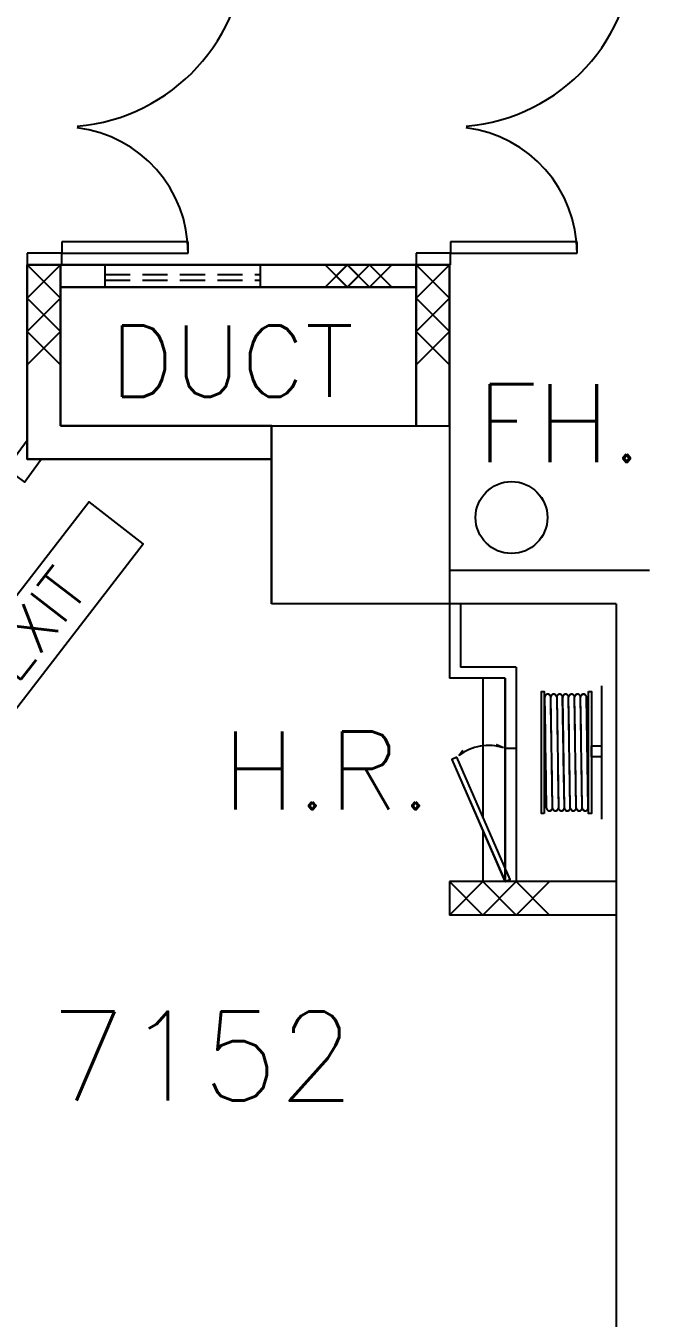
# Model space of a CAD drawing. Header units: millimetres. Extents: x -68474 to 336725, y -113450 to 40976.
# Drawn here: x 208494 to 211290, y -24614 to -18800 of the extents above; entities that cross this region are included whole.
import ezdxf

# ---------------------------------------------------------------- set-up
doc = ezdxf.new("R2010")
doc.units = ezdxf.units.MM
doc.header["$LTSCALE"] = 900
doc.linetypes.add('EC-7thFloor-s6152$0$HIDDEN', pattern=[0.375, 0.25, -0.125])
doc.linetypes.add('EC-7thFloor-s6152$0$HIDDEN2', pattern=[0.1875, 0.125, -0.0625])
for name, color, linetype in [('EC-7thFloor-s6152$0$17', 1, 'Continuous'), ('EC-7thFloor-s6152$0$30', 1, 'Continuous'), ('EC-7thFloor-s6152$0$56', 1, 'Continuous'), ('EC-7thFloor-s6152$0$INNER', 4, 'Continuous'), ('EC-7thFloor-s6152$0$RC', 7, 'Continuous'), ('EC-7thFloor-s6152$0$ROOM-NO', 4, 'Continuous'), ('EC-7thFloor-s6152$0$STEP', 2, 'Continuous'), ('EC-7thFloor-s6152$0$TXT', 6, 'Continuous'), ('EC-7thFloor-s6152$0$WALL', 1, 'Continuous')]:
    doc.layers.add(name, color=color, linetype=linetype)
doc.layers.add('EC-7thFloor-s6152$0$EWALL', color=3, linetype='Continuous', lineweight=30)
doc.styles.add('EC-7thFloor-s6152$0$ROMANS', font='romans')
doc.styles.add('EC-7thFloor-s6152$0$STANDARD', font='SIMPLEX.SHX')

# ---------------------------------------------------------------- blocks, each defined once
blk = doc.blocks.new('EC-7thFloor-s6152$0$HR')
at = {"layer": 'EC-7thFloor-s6152$0$56', "color": 1, "linetype": 'EC-7thFloor-s6152$0$HIDDEN'}
for p, q in [((-0.3, 0), (0.3, 0)), ((0.249, -0.0595), (-0.2491, -0.0671)), ((0.249, -0.0863), (-0.2491, -0.0939)), ((0.249, -0.1131), (-0.2491, -0.1207)), ((0.249, -0.1399), (-0.2491, -0.1475)), ((0.249, -0.1667), (-0.2491, -0.1743)), ((-0.2491, -0.201), (0.249, -0.1934)), ((0.249, -0.2202), (-0.2491, -0.2278)), ((0.249, -0.247), (-0.2491, -0.2546))]:
    blk.add_line(p, q, dxfattribs=at)
for points in [[(-0.275, -0.0575), (-0.275, -0.045), (0.275, -0.045), (0.275, -0.0575)], [(0.02, -0.0001), (0.02, -0.045), (-0.03, -0.045), (-0.03, -0.0001)], [(0.275, -0.2575), (0.275, -0.27), (-0.275, -0.27), (-0.275, -0.2575)]]:
    blk.add_lwpolyline(points, close=True, dxfattribs=at)
for centre, start, end in [((-0.2491, -0.08055), 89.999978, 269.999972), ((-0.2491, -0.107336), 89.999978, 269.999972), ((0.249, -0.07295), 270.000028, 90.000022), ((0.249, -0.099736), 270.000028, 90.000022), ((0.249, -0.126522), 270.000028, 90.000022), ((-0.2491, -0.134122), 89.999978, 269.999972), ((-0.2491, -0.160907), 89.999978, 269.999972), ((-0.2491, -0.187693), 89.999978, 269.999972), ((0.249, -0.153307), 270.000028, 90.000022), ((0.249, -0.180093), 270.000028, 90.000022), ((-0.2491, -0.214479), 89.999978, 269.999972), ((-0.2491, -0.241265), 89.999978, 269.999972), ((0.249, -0.206879), 270.000028, 90.000022), ((0.249, -0.233665), 270.000028, 90.000022)]:
    blk.add_arc(centre, 0.013393, start, end, dxfattribs=at)
at = {"layer": 'EC-7thFloor-s6152$0$56', "color": 1, "linetype": 'EC-7thFloor-s6152$0$HIDDEN', "style": 'EC-7thFloor-s6152$0$STANDARD'}
blk.add_text('J.D.K.', height=0.0003, dxfattribs=at).set_placement((-0.2732, -0.2696))

msp = doc.modelspace()

# ---------------------------------------------------------------- linework, layer by layer
for p, q in [((208500.1, -19823.17297), (208500.1, -19874.897)), ((208500.1, -19823.17297), (208500.1, -19874.897)), ((208655.2721, -19771.44893), (208655.2721, -19823.17297)), ((208655.2721, -19771.44893), (208655.2721, -19823.17297)), ((210250.1, -19823.17297), (210250.1, -19874.897)), ((210250.1, -19823.17297), (210250.1, -19874.897)), ((210250.1, -19823.17297), (210250.1, -19874.897)), ((210250.1, -19823.17297), (210250.1, -19874.897)), ((210405.2721, -19771.44893), (210405.2721, -19823.17297)), ((210405.2721, -19771.44893), (210405.2721, -19823.17297)), ((210405.2721, -19771.44893), (210405.2721, -19823.17297)), ((210405.2721, -19771.44893), (210405.2721, -19823.17297))]:
    msp.add_line(p, q)
at = {"linetype": 'EC-7thFloor-s6152$0$HIDDEN2'}
for p, q in [((208850, -19974.897), (208850, -19874.897)), ((208850, -19974.897), (208850, -19874.897)), ((208850.1, -19974.897), (208850.1, -19874.897)), ((208850.1, -19974.897), (208850.1, -19874.897)), ((208850.1, -19974.897), (208850.1, -19874.897)), ((208850.1, -19974.897), (208850.1, -19874.897)), ((209550, -19974.897), (209550, -19874.897)), ((209550, -19974.897), (209550, -19874.897)), ((209550.1, -19974.897), (209550.1, -19874.897)), ((209550.1, -19974.897), (209550.1, -19874.897)), ((209550.1, -19974.897), (209550.1, -19874.897)), ((209550.1, -19974.897), (209550.1, -19874.897)), ((208850.1, -19918.33138), (209550.1, -19918.33138)), ((208850.1, -19918.33138), (209550.1, -19918.33138)), ((208850.1, -19918.33138), (209550.1, -19918.33138)), ((208850.1, -19918.33138), (209550.1, -19918.33138)), ((208850.1, -19943.5394), (209550.1, -19943.5394)), ((208850.1, -19943.5394), (209550.1, -19943.5394)), ((208850.1, -19943.5394), (209550.1, -19943.5394)), ((208850.1, -19943.5394), (209550.1, -19943.5394))]:
    msp.add_line(p, q, dxfattribs=at)
at = {"color": 1, "linetype": 'EC-7thFloor-s6152$0$HIDDEN2'}
for p, q in [((208850, -19918.33138), (209550, -19918.33138)), ((208850, -19918.33138), (209550, -19918.33138)), ((208850, -19943.5394), (209550, -19943.5394)), ((208850, -19943.5394), (209550, -19943.5394))]:
    msp.add_line(p, q, dxfattribs=at)
at = {"color": 1}
for p, q in [((210400, -21400), (209600, -21400)), ((210400, -21400), (209600, -21400)), ((210400.1, -21400), (209600.1, -21400)), ((210400.1, -21400), (209600.1, -21400)), ((211150, -21400), (210400, -21400)), ((210400, -21400), (210400, -21735)), ((211150, -21400), (210400, -21400)), ((210400, -21400), (210400, -21735)), ((211150.1, -21400), (210400.1, -21400)), ((210400.1, -21400), (210400.1, -21735)), ((211150.1, -21400), (210400.1, -21400)), ((210400.1, -21400), (210400.1, -21735)), ((210450, -21400), (210450, -21685)), ((210450, -21400), (210450, -21685)), ((210450.1, -21400), (210450.1, -21685)), ((210450.1, -21400), (210450.1, -21685)), ((210650, -21735), (210400, -21735)), ((210650, -21735), (210400, -21735)), ((210650.1, -21735), (210400.1, -21735)), ((210650.1, -21735), (210400.1, -21735)), ((210700, -21685), (210450, -21685)), ((210700, -21685), (210450, -21685)), ((210700.1, -21685), (210450.1, -21685)), ((210700.1, -21685), (210450.1, -21685)), ((210550, -21735), (210550, -22357.6767)), ((210550, -21735), (210550, -22357.6767)), ((210550.1, -21735), (210550.1, -22357.6767)), ((210550.1, -21735), (210550.1, -22357.6767)), ((210650, -21735), (210650, -22050)), ((210650, -21735), (210650, -22050)), ((210650.1, -21735), (210650.1, -22050)), ((210650.1, -21735), (210650.1, -22050)), ((210700, -21685), (210700, -22050)), ((210700, -21685), (210700, -22050)), ((210700.1, -21685), (210700.1, -22050)), ((210700.1, -21685), (210700.1, -22050)), ((210836.94244, -22318.04587), (210829.34244, -21819.94587)), ((210836.94244, -22318.04587), (210829.34244, -21819.94587)), ((210863.74244, -22318.04587), (210856.14244, -21819.94587)), ((210863.74244, -22318.04587), (210856.14244, -21819.94587)), ((210882.94244, -21819.94587), (210890.54244, -22318.04587)), ((210882.94244, -21819.94587), (210890.54244, -22318.04587)), ((210917.24244, -22318.04587), (210909.64244, -21819.94587)), ((210917.24244, -22318.04587), (210909.64244, -21819.94587)), ((210944.04244, -22318.04587), (210936.44244, -21819.94587)), ((210944.04244, -22318.04587), (210936.44244, -21819.94587)), ((210970.84244, -22318.04587), (210963.24244, -21819.94587)), ((210970.84244, -22318.04587), (210963.24244, -21819.94587)), ((210997.64244, -22318.04587), (210990.04244, -21819.94587)), ((210997.64244, -22318.04587), (210990.04244, -21819.94587)), ((211024.44244, -22318.04587), (211016.84244, -21819.94587)), ((211024.44244, -22318.04587), (211016.84244, -21819.94587)), ((210433.5181, -22089.89529), (210410.59621, -22099.87462)), ((210433.5181, -22089.89529), (210410.59621, -22099.87462)), ((210673.02189, -22640.02068), (210433.5181, -22089.89529)), ((210673.02189, -22640.02068), (210433.5181, -22089.89529)), ((210442.72612, -22082.72221), (210459.86644, -22057.86122)), ((210442.72612, -22082.72221), (210459.86644, -22057.86122)), ((210442.82612, -22082.72221), (210459.96644, -22057.86122)), ((210442.82612, -22082.72221), (210459.96644, -22057.86122)), ((210643.92157, -22048.48188), (210611.03064, -22034.91914)), ((210643.92157, -22048.48188), (210611.03064, -22034.91914)), ((210644.02157, -22048.48188), (210611.13064, -22034.91914)), ((210644.02157, -22048.48188), (210611.13064, -22034.91914)), ((210650, -22050), (210650, -22650)), ((210650, -22050), (210700, -22050)), ((210650, -22050), (210650, -22650)), ((210650, -22050), (210700, -22050)), ((210650.1, -22050), (210650.1, -22650)), ((210650.1, -22050), (210700.1, -22050)), ((210650.1, -22050), (210650.1, -22650)), ((210650.1, -22050), (210700.1, -22050)), ((210700, -22050), (210700, -22650)), ((210700, -22050), (210700, -22650)), ((210700.1, -22050), (210700.1, -22650)), ((210700.1, -22050), (210700.1, -22650)), ((210410.59621, -22099.87462), (210650.1, -22650)), ((210410.59621, -22099.87462), (210650.1, -22650)), ((210550, -22420.30619), (210550, -22650)), ((210550, -22420.30619), (210550, -22650)), ((210550.1, -22420.30619), (210550.1, -22650)), ((210550.1, -22420.30619), (210550.1, -22650)), ((210400, -22650), (210400, -22800)), ((210550, -22800), (210400, -22650)), ((210400, -22800), (210550, -22650)), ((211150, -22650), (210400, -22650)), ((210400, -22650), (210400, -22800)), ((210550, -22800), (210400, -22650)), ((210400, -22800), (210550, -22650)), ((211150, -22650), (210400, -22650)), ((210400.1, -22650), (210400.1, -22800)), ((210550.1, -22800), (210400.1, -22650)), ((210400.1, -22800), (210550.1, -22650)), ((211150.1, -22650), (210400.1, -22650)), ((210400.1, -22650), (210400.1, -22800)), ((210550.1, -22800), (210400.1, -22650)), ((210400.1, -22800), (210550.1, -22650)), ((211150.1, -22650), (210400.1, -22650)), ((210550, -22800), (210700, -22650)), ((210700, -22800), (210550, -22650)), ((210550, -22800), (210700, -22650)), ((210700, -22800), (210550, -22650)), ((210550.1, -22800), (210700.1, -22650)), ((210700.1, -22800), (210550.1, -22650)), ((210550.1, -22800), (210700.1, -22650)), ((210700.1, -22800), (210550.1, -22650)), ((210650.1, -22650), (210673.02189, -22640.02068)), ((210650.1, -22650), (210673.02189, -22640.02068)), ((210850, -22800), (210700, -22650)), ((210700, -22800), (210850, -22650)), ((210850, -22800), (210700, -22650)), ((210700, -22800), (210850, -22650)), ((210850.1, -22800), (210700.1, -22650)), ((210700.1, -22800), (210850.1, -22650)), ((210850.1, -22800), (210700.1, -22650)), ((210700.1, -22800), (210850.1, -22650)), ((210550, -22800), (210400, -22800)), ((210550, -22800), (210400, -22800)), ((210550.1, -22800), (210400.1, -22800)), ((210550.1, -22800), (210400.1, -22800)), ((211150, -22800), (210550, -22800)), ((211150, -22800), (210550, -22800)), ((211150.1, -22800), (210550.1, -22800)), ((211150.1, -22800), (210550.1, -22800))]:
    msp.add_line(p, q, dxfattribs=at)
for points in [[(210826.44244, -22344.04587), (210813.94244, -22344.04587), (210813.94244, -21794.04587), (210826.44244, -21794.04587)], [(210826.44244, -22344.04587), (210813.94244, -22344.04587), (210813.94244, -21794.04587), (210826.44244, -21794.04587)], [(211026.44244, -21794.04587), (211038.94244, -21794.04587), (211038.94244, -22344.04587), (211026.44244, -22344.04587)], [(211026.44244, -21794.04587), (211038.94244, -21794.04587), (211038.94244, -22344.04587), (211026.44244, -22344.04587)], [(210433.4181, -22089.89529), (210410.49621, -22099.87462), (210650, -22650), (210672.92189, -22640.02068)], [(210433.4181, -22089.89529), (210410.49621, -22099.87462), (210650, -22650), (210672.92189, -22640.02068)]]:
    msp.add_lwpolyline(points, close=True, dxfattribs=at)
for centre, radius, start, end in [((210842.67744, -21819.94587), 13.393, 359.999978, 179.999972), ((210842.67744, -21819.94587), 13.393, 359.999978, 179.999972), ((210869.46344, -21819.94587), 13.393, 359.999978, 179.999972), ((210869.46344, -21819.94587), 13.393, 359.999978, 179.999972), ((210896.24944, -21819.94587), 13.393, 359.999978, 179.999972), ((210896.24944, -21819.94587), 13.393, 359.999978, 179.999972), ((210923.03544, -21819.94587), 13.393, 359.999978, 179.999972), ((210923.03544, -21819.94587), 13.393, 359.999978, 179.999972), ((210949.82044, -21819.94587), 13.393, 359.999978, 179.999972), ((210949.82044, -21819.94587), 13.393, 359.999978, 179.999972), ((210976.60644, -21819.94587), 13.393, 359.999978, 179.999972), ((210976.60644, -21819.94587), 13.393, 359.999978, 179.999972), ((211003.39244, -21819.94587), 13.393, 359.999978, 179.999972), ((211003.39244, -21819.94587), 13.393, 359.999978, 179.999972), ((210574.97743, -22251.59785), 214.498, 71.251123207, 128.065506164), ((210574.97743, -22251.59785), 214.498, 71.251123207, 128.065506164), ((210575.07743, -22251.59785), 214.498, 71.251123205, 128.065506161), ((210575.07743, -22251.59785), 214.498, 71.251123205, 128.065506161), ((210850.27744, -22318.04587), 13.393, 180.000028, 0.000022), ((210850.27744, -22318.04587), 13.393, 180.000028, 0.000022), ((210877.06344, -22318.04587), 13.393, 180.000028, 0.000022), ((210877.06344, -22318.04587), 13.393, 180.000028, 0.000022), ((210903.84944, -22318.04587), 13.393, 180.000028, 0.000022), ((210903.84944, -22318.04587), 13.393, 180.000028, 0.000022), ((210930.63544, -22318.04587), 13.393, 180.000028, 0.000022), ((210930.63544, -22318.04587), 13.393, 180.000028, 0.000022), ((210957.42044, -22318.04587), 13.393, 180.000028, 0.000022), ((210957.42044, -22318.04587), 13.393, 180.000028, 0.000022), ((210984.20644, -22318.04587), 13.393, 180.000028, 0.000022), ((210984.20644, -22318.04587), 13.393, 180.000028, 0.000022), ((211010.99244, -22318.04587), 13.393, 180.000028, 0.000022), ((211010.99244, -22318.04587), 13.393, 180.000028, 0.000022)]:
    msp.add_arc(centre, radius, start, end, dxfattribs=at)
at = {"layer": 'EC-7thFloor-s6152$0$17'}
for points in [[(208500, -20665.71126), (208407.02974, -20793.13232), (208487.44748, -20852.57126), (208562.10749, -20750), (208500, -20750)], [(208500, -20665.71126), (208407.02974, -20793.13232), (208487.44748, -20852.57126), (208562.10749, -20750), (208500, -20750)], [(208500.00003, -20665.71131), (208407.02976, -20793.13237), (208487.4475, -20852.57131), (208562.10752, -20750.00005), (208500.00003, -20750.00005)], [(208500.00003, -20665.71131), (208407.02976, -20793.13237), (208487.4475, -20852.57131), (208562.10752, -20750.00005), (208500.00003, -20750.00005)]]:
    msp.add_lwpolyline(points, close=True, dxfattribs=at)
at = {"layer": 'EC-7thFloor-s6152$0$30', "linetype": 'Continuous'}
for p, q in [((208655.2721, -19823.17297), (208500.1, -19823.17297)), ((208655.2721, -19823.17297), (208500.1, -19823.17297)), ((209224.23648, -19771.44893), (208655.2721, -19771.44893)), ((209224.23648, -19771.44893), (208655.2721, -19771.44893)), ((209224.23648, -19771.44893), (208655.2721, -19771.44893)), ((209224.23648, -19771.44893), (208655.2721, -19771.44893)), ((208655.2721, -19823.17297), (209224.23648, -19823.17297)), ((208655.2721, -19874.897), (208655.2721, -19823.17297)), ((208655.2721, -19823.17297), (209224.23648, -19823.17297)), ((208655.2721, -19823.17297), (209224.23648, -19823.17297)), ((208655.2721, -19874.897), (208655.2721, -19823.17297)), ((208655.2721, -19823.17297), (209224.23648, -19823.17297)), ((209224.23648, -19823.17297), (209224.23648, -19771.44893)), ((209224.23648, -19823.17297), (209224.23648, -19771.44893)), ((209224.23648, -19823.17297), (209224.23648, -19771.44893)), ((209224.23648, -19823.17297), (209224.23648, -19771.44893)), ((210405.2721, -19823.17297), (210250.1, -19823.17297)), ((210405.2721, -19823.17297), (210250.1, -19823.17297)), ((210405.2721, -19823.17297), (210250.1, -19823.17297)), ((210405.2721, -19823.17297), (210250.1, -19823.17297)), ((210974.23648, -19771.44893), (210405.2721, -19771.44893)), ((210974.23648, -19771.44893), (210405.2721, -19771.44893)), ((210974.23648, -19771.44893), (210405.2721, -19771.44893)), ((210974.23648, -19771.44893), (210405.2721, -19771.44893)), ((210405.2721, -19823.17297), (210974.23648, -19823.17297)), ((210405.2721, -19874.897), (210405.2721, -19823.17297)), ((210405.2721, -19823.17297), (210974.23648, -19823.17297)), ((210405.2721, -19874.897), (210405.2721, -19823.17297)), ((210405.2721, -19823.17297), (210974.23648, -19823.17297)), ((210405.2721, -19874.897), (210405.2721, -19823.17297)), ((210405.2721, -19823.17297), (210974.23648, -19823.17297)), ((210405.2721, -19874.897), (210405.2721, -19823.17297)), ((210974.23648, -19823.17297), (210974.23648, -19771.44893)), ((210974.23648, -19823.17297), (210974.23648, -19771.44893)), ((210974.23648, -19823.17297), (210974.23648, -19771.44893)), ((210974.23648, -19823.17297), (210974.23648, -19771.44893))]:
    msp.add_line(p, q, dxfattribs=at)
for centre, radius, start, end in [((208655.2721, -18426.62403), 827.58455, 274.840117164, 0), ((208655.2721, -18426.62403), 827.58455, 274.840117164, 0), ((210405.2721, -18426.62403), 827.58455, 274.840117164, 0), ((210405.2721, -18426.62403), 827.58455, 274.840117164, 0), ((208655.2721, -19823.17297), 568.96438, 0, 82.950426824), ((208655.2721, -19823.17297), 568.96438, 0, 82.950426824), ((210405.2721, -19823.17297), 568.96438, 0, 82.950426824), ((210405.2721, -19823.17297), 568.96438, 0, 82.950426824)]:
    msp.add_arc(centre, radius, start, end, dxfattribs=at)
at = {"layer": 'EC-7thFloor-s6152$0$56', "color": 1, "linetype": 'EC-7thFloor-s6152$0$HIDDEN'}
for p, q in [((211083.94244, -21769.04587), (211083.94244, -22369.04587)), ((211083.94244, -21769.04587), (211083.94244, -22369.04587)), ((210836.94244, -22318.04587), (210829.34244, -21819.94587)), ((210836.94244, -22318.04587), (210829.34244, -21819.94587)), ((210863.74244, -22318.04587), (210856.14244, -21819.94587)), ((210863.74244, -22318.04587), (210856.14244, -21819.94587)), ((210882.94244, -21819.94587), (210890.54244, -22318.04587)), ((210882.94244, -21819.94587), (210890.54244, -22318.04587)), ((210917.24244, -22318.04587), (210909.64244, -21819.94587)), ((210917.24244, -22318.04587), (210909.64244, -21819.94587)), ((210944.04244, -22318.04587), (210936.44244, -21819.94587)), ((210944.04244, -22318.04587), (210936.44244, -21819.94587)), ((210970.84244, -22318.04587), (210963.24244, -21819.94587)), ((210970.84244, -22318.04587), (210963.24244, -21819.94587)), ((210997.64244, -22318.04587), (210990.04244, -21819.94587)), ((210997.64244, -22318.04587), (210990.04244, -21819.94587)), ((211024.44244, -22318.04587), (211016.84244, -21819.94587)), ((211024.44244, -22318.04587), (211016.84244, -21819.94587))]:
    msp.add_line(p, q, dxfattribs=at)
for points in [[(210826.44244, -22344.04587), (210813.94244, -22344.04587), (210813.94244, -21794.04587), (210826.44244, -21794.04587)], [(210826.44244, -22344.04587), (210813.94244, -22344.04587), (210813.94244, -21794.04587), (210826.44244, -21794.04587)], [(211026.44244, -21794.04587), (211038.94244, -21794.04587), (211038.94244, -22344.04587), (211026.44244, -22344.04587)], [(211026.44244, -21794.04587), (211038.94244, -21794.04587), (211038.94244, -22344.04587), (211026.44244, -22344.04587)], [(211083.84244, -22089.04587), (211038.94244, -22089.04587), (211038.94244, -22039.04587), (211083.84244, -22039.04587)], [(211083.84244, -22089.04587), (211038.94244, -22089.04587), (211038.94244, -22039.04587), (211083.84244, -22039.04587)]]:
    msp.add_lwpolyline(points, close=True, dxfattribs=at)
at = {"layer": 'EC-7thFloor-s6152$0$56', "linetype": 'Continuous'}
msp.add_circle((210679.41335, -21011.97566), 161.71652, dxfattribs=at)
msp.add_circle((210679.41335, -21011.97566), 161.71652, dxfattribs=at)
at = {"layer": 'EC-7thFloor-s6152$0$56', "color": 1, "linetype": 'EC-7thFloor-s6152$0$HIDDEN'}
for centre, start, end in [((210842.67744, -21819.94587), 359.999978, 179.999972), ((210842.67744, -21819.94587), 359.999978, 179.999972), ((210869.46344, -21819.94587), 359.999978, 179.999972), ((210869.46344, -21819.94587), 359.999978, 179.999972), ((210896.24944, -21819.94587), 359.999978, 179.999972), ((210896.24944, -21819.94587), 359.999978, 179.999972), ((210923.03544, -21819.94587), 359.999978, 179.999972), ((210923.03544, -21819.94587), 359.999978, 179.999972), ((210949.82044, -21819.94587), 359.999978, 179.999972), ((210949.82044, -21819.94587), 359.999978, 179.999972), ((210976.60644, -21819.94587), 359.999978, 179.999972), ((210976.60644, -21819.94587), 359.999978, 179.999972), ((211003.39244, -21819.94587), 359.999978, 179.999972), ((211003.39244, -21819.94587), 359.999978, 179.999972), ((210850.27744, -22318.04587), 180.000028, 0.000022), ((210850.27744, -22318.04587), 180.000028, 0.000022), ((210877.06344, -22318.04587), 180.000028, 0.000022), ((210877.06344, -22318.04587), 180.000028, 0.000022), ((210903.84944, -22318.04587), 180.000028, 0.000022), ((210903.84944, -22318.04587), 180.000028, 0.000022), ((210930.63544, -22318.04587), 180.000028, 0.000022), ((210930.63544, -22318.04587), 180.000028, 0.000022), ((210957.42044, -22318.04587), 180.000028, 0.000022), ((210957.42044, -22318.04587), 180.000028, 0.000022), ((210984.20644, -22318.04587), 180.000028, 0.000022), ((210984.20644, -22318.04587), 180.000028, 0.000022), ((211010.99244, -22318.04587), 180.000028, 0.000022), ((211010.99244, -22318.04587), 180.000028, 0.000022)]:
    msp.add_arc(centre, 13.393, start, end, dxfattribs=at)
at = {"layer": 'EC-7thFloor-s6152$0$EWALL'}
for p, q in [((208500.1, -20750), (208500.1, -19874.897)), ((208500.1, -19874.897), (208650.1, -19874.897)), ((208500.1, -20750), (208500.1, -19874.897)), ((208500.1, -20750), (208500.1, -19874.897)), ((208500.1, -19874.897), (208650.1, -19874.897)), ((208500.1, -20750), (208500.1, -19874.897)), ((208650.1, -20600), (208650.1, -19874.897)), ((208650.1, -19874.897), (210250.1, -19874.897)), ((208650.1, -20600), (208650.1, -19874.897)), ((208650.1, -19874.897), (210250.1, -19874.897)), ((208650.1, -20600), (208650.1, -19874.897)), ((208650.1, -19874.897), (210250.1, -19874.897)), ((208650.1, -20600), (208650.1, -19874.897)), ((208650.1, -19874.897), (210250.1, -19874.897)), ((210250.1, -19874.897), (210400.1, -19874.897)), ((210250.1, -20600), (210250.1, -19874.897)), ((210250.1, -19874.897), (210400.1, -19874.897)), ((210250.1, -20600), (210250.1, -19874.897)), ((210250.1, -19874.897), (210400.1, -19874.897)), ((210250.1, -20600), (210250.1, -19874.897)), ((210250.1, -19874.897), (210400.1, -19874.897)), ((210250.1, -20600), (210250.1, -19874.897)), ((210400.1, -20600), (210400.1, -19874.897)), ((210400.1, -20600), (210400.1, -19874.897)), ((210400.1, -20600), (210400.1, -19874.897)), ((210400.1, -20600), (210400.1, -19874.897)), ((208650.1, -19974.897), (210250.1, -19974.897)), ((208650.1, -19974.897), (210250.1, -19974.897)), ((208650.1, -19974.897), (210250.1, -19974.897)), ((208650.1, -19974.897), (210250.1, -19974.897)), ((209600.1, -20600), (208650.1, -20600)), ((209600.1, -20600), (208650.1, -20600)), ((209600.1, -20600), (208650.1, -20600)), ((209600.1, -20600), (208650.1, -20600)), ((209600.1, -20750), (208500.1, -20750)), ((209600.1, -20750), (208500.1, -20750)), ((209600.1, -20750), (208500.1, -20750)), ((209600.1, -20750), (208500.1, -20750))]:
    msp.add_line(p, q, dxfattribs=at)
at = {"layer": 'EC-7thFloor-s6152$0$INNER'}
for p, q in [((208650, -19874.897), (208500, -20024.897)), ((208500, -19874.897), (208650, -20024.897)), ((208650, -19874.897), (208500, -20024.897)), ((208500, -19874.897), (208650, -20024.897)), ((208650.1, -19874.897), (208500.1, -20024.897)), ((208500.1, -19874.897), (208650.1, -20024.897)), ((208650.1, -19874.897), (208500.1, -20024.897)), ((208500.1, -19874.897), (208650.1, -20024.897)), ((208650.1, -19874.897), (208500.1, -20024.897)), ((208500.1, -19874.897), (208650.1, -20024.897)), ((208650.1, -19874.897), (208500.1, -20024.897)), ((208500.1, -19874.897), (208650.1, -20024.897)), ((209940.4505, -19874.8969), (209840.4505, -19974.8969)), ((209940.4505, -19974.8969), (209840.4505, -19874.8969)), ((209940.4505, -19874.8969), (209840.4505, -19974.8969)), ((209940.4505, -19974.8969), (209840.4505, -19874.8969)), ((209940.5505, -19874.8969), (209840.5505, -19974.8969)), ((209940.5505, -19974.8969), (209840.5505, -19874.8969)), ((209940.5505, -19874.8969), (209840.5505, -19974.8969)), ((209940.5505, -19974.8969), (209840.5505, -19874.8969)), ((209940.5505, -19874.8969), (209840.5505, -19974.8969)), ((209940.5505, -19974.8969), (209840.5505, -19874.8969)), ((209940.5505, -19874.8969), (209840.5505, -19974.8969)), ((209940.5505, -19974.8969), (209840.5505, -19874.8969)), ((209990.4505, -19924.8969), (209940.4505, -19874.8969)), ((209990.4505, -19924.8969), (209940.4505, -19874.8969)), ((210040.4504, -19874.897), (209940.4506, -19974.8968)), ((210040.4504, -19974.8968), (209940.4506, -19874.897)), ((210040.4504, -19874.897), (209940.4506, -19974.8968)), ((210040.4504, -19974.8968), (209940.4506, -19874.897)), ((209990.5505, -19924.8969), (209940.5505, -19874.8969)), ((209990.5505, -19924.8969), (209940.5505, -19874.8969)), ((209990.5505, -19924.8969), (209940.5505, -19874.8969)), ((209990.5505, -19924.8969), (209940.5505, -19874.8969)), ((210040.5504, -19874.897), (209940.5506, -19974.8968)), ((210040.5504, -19974.8968), (209940.5506, -19874.897)), ((210040.5504, -19874.897), (209940.5506, -19974.8968)), ((210040.5504, -19974.8968), (209940.5506, -19874.897)), ((210040.5504, -19874.897), (209940.5506, -19974.8968)), ((210040.5504, -19974.8968), (209940.5506, -19874.897)), ((210040.5504, -19874.897), (209940.5506, -19974.8968)), ((210040.5504, -19974.8968), (209940.5506, -19874.897)), ((210140.4504, -19974.897), (210040.4504, -19874.897)), ((210140.4504, -19874.897), (210040.4504, -19974.897)), ((210140.4504, -19974.897), (210040.4504, -19874.897)), ((210140.4504, -19874.897), (210040.4504, -19974.897)), ((210140.5504, -19974.897), (210040.5504, -19874.897)), ((210140.5504, -19874.897), (210040.5504, -19974.897)), ((210140.5504, -19974.897), (210040.5504, -19874.897)), ((210140.5504, -19874.897), (210040.5504, -19974.897)), ((210140.5504, -19974.897), (210040.5504, -19874.897)), ((210140.5504, -19874.897), (210040.5504, -19974.897)), ((210140.5504, -19974.897), (210040.5504, -19874.897)), ((210140.5504, -19874.897), (210040.5504, -19974.897)), ((210250, -19874.897), (210400, -20024.897)), ((210400, -19874.897), (210250, -20024.897)), ((210250, -19874.897), (210400, -20024.897)), ((210400, -19874.897), (210250, -20024.897)), ((210250.1, -19874.897), (210400.1, -20024.897)), ((210400.1, -19874.897), (210250.1, -20024.897)), ((210250.1, -19874.897), (210400.1, -20024.897)), ((210400.1, -19874.897), (210250.1, -20024.897)), ((210250.1, -19874.897), (210400.1, -20024.897)), ((210400.1, -19874.897), (210250.1, -20024.897)), ((210250.1, -19874.897), (210400.1, -20024.897)), ((210400.1, -19874.897), (210250.1, -20024.897)), ((209990.4505, -19924.8969), (209940.4505, -19974.8969)), ((209990.4505, -19924.8969), (209940.4505, -19974.8969)), ((209990.5505, -19924.8969), (209940.5505, -19974.8969)), ((209990.5505, -19924.8969), (209940.5505, -19974.8969)), ((209990.5505, -19924.8969), (209940.5505, -19974.8969)), ((209990.5505, -19924.8969), (209940.5505, -19974.8969)), ((208500.0003, -20024.897), (208650, -20174.8967)), ((208650, -20024.897), (208500.0003, -20174.8967)), ((208500.0003, -20024.897), (208650, -20174.8967)), ((208650, -20024.897), (208500.0003, -20174.8967)), ((208500.1003, -20024.897), (208650.1, -20174.8967)), ((208650.1, -20024.897), (208500.1003, -20174.8967)), ((208500.1003, -20024.897), (208650.1, -20174.8967)), ((208650.1, -20024.897), (208500.1003, -20174.8967)), ((208500.1003, -20024.897), (208650.1, -20174.8967)), ((208650.1, -20024.897), (208500.1003, -20174.8967)), ((208500.1003, -20024.897), (208650.1, -20174.8967)), ((208650.1, -20024.897), (208500.1003, -20174.8967)), ((210400, -20024.897), (210250.0003, -20174.8967)), ((210250.0003, -20024.897), (210400, -20174.8967)), ((210400, -20024.897), (210250.0003, -20174.8967)), ((210250.0003, -20024.897), (210400, -20174.8967)), ((210400.1, -20024.897), (210250.1003, -20174.8967)), ((210250.1003, -20024.897), (210400.1, -20174.8967)), ((210400.1, -20024.897), (210250.1003, -20174.8967)), ((210250.1003, -20024.897), (210400.1, -20174.8967)), ((210400.1, -20024.897), (210250.1003, -20174.8967)), ((210250.1003, -20024.897), (210400.1, -20174.8967)), ((210400.1, -20024.897), (210250.1003, -20174.8967)), ((210250.1003, -20024.897), (210400.1, -20174.8967)), ((208575.00015, -20099.89685), (208500.00015, -20174.89685)), ((208575.00015, -20099.89685), (208500.00015, -20174.89685)), ((208575.10015, -20099.89685), (208500.10015, -20174.89685)), ((208575.10015, -20099.89685), (208500.10015, -20174.89685)), ((208575.10015, -20099.89685), (208500.10015, -20174.89685)), ((208575.10015, -20099.89685), (208500.10015, -20174.89685)), ((208575.00015, -20099.89685), (208650.00015, -20174.89685)), ((208575.00015, -20099.89685), (208650.00015, -20174.89685)), ((208575.10015, -20099.89685), (208650.10015, -20174.89685)), ((208575.10015, -20099.89685), (208650.10015, -20174.89685)), ((208575.10015, -20099.89685), (208650.10015, -20174.89685)), ((208575.10015, -20099.89685), (208650.10015, -20174.89685)), ((210325.00015, -20099.89685), (210250.00015, -20174.89685)), ((210325.00015, -20099.89685), (210250.00015, -20174.89685)), ((210325.10015, -20099.89685), (210250.10015, -20174.89685)), ((210325.10015, -20099.89685), (210250.10015, -20174.89685)), ((210325.10015, -20099.89685), (210250.10015, -20174.89685)), ((210325.10015, -20099.89685), (210250.10015, -20174.89685)), ((210325.00015, -20099.89685), (210400.00015, -20174.89685)), ((210325.00015, -20099.89685), (210400.00015, -20174.89685)), ((210325.10015, -20099.89685), (210400.10015, -20174.89685)), ((210325.10015, -20099.89685), (210400.10015, -20174.89685)), ((210325.10015, -20099.89685), (210400.10015, -20174.89685)), ((210325.10015, -20099.89685), (210400.10015, -20174.89685)), ((208500.00015, -20174.89685), (208650.00015, -20324.89685)), ((208650.00015, -20174.89685), (208500.00015, -20324.89685)), ((208500.00015, -20174.89685), (208650.00015, -20324.89685)), ((208650.00015, -20174.89685), (208500.00015, -20324.89685)), ((208500.10015, -20174.89685), (208650.10015, -20324.89685)), ((208650.10015, -20174.89685), (208500.10015, -20324.89685)), ((208500.10015, -20174.89685), (208650.10015, -20324.89685)), ((208650.10015, -20174.89685), (208500.10015, -20324.89685)), ((208500.10015, -20174.89685), (208650.10015, -20324.89685)), ((208650.10015, -20174.89685), (208500.10015, -20324.89685)), ((208500.10015, -20174.89685), (208650.10015, -20324.89685)), ((208650.10015, -20174.89685), (208500.10015, -20324.89685)), ((210400.00015, -20174.89685), (210250.00015, -20324.89685)), ((210250.00015, -20174.89685), (210400.00015, -20324.89685)), ((210400.00015, -20174.89685), (210250.00015, -20324.89685)), ((210250.00015, -20174.89685), (210400.00015, -20324.89685)), ((210400.10015, -20174.89685), (210250.10015, -20324.89685)), ((210250.10015, -20174.89685), (210400.10015, -20324.89685)), ((210400.10015, -20174.89685), (210250.10015, -20324.89685)), ((210250.10015, -20174.89685), (210400.10015, -20324.89685)), ((210400.10015, -20174.89685), (210250.10015, -20324.89685)), ((210250.10015, -20174.89685), (210400.10015, -20324.89685)), ((210400.10015, -20174.89685), (210250.10015, -20324.89685)), ((210250.10015, -20174.89685), (210400.10015, -20324.89685))]:
    msp.add_line(p, q, dxfattribs=at)
at = {"layer": 'EC-7thFloor-s6152$0$RC'}
for p, q in [((209600, -20600), (210400, -20600)), ((209600, -21400), (209600, -20600)), ((209600, -20600), (210400, -20600)), ((209600, -21400), (209600, -20600)), ((209600.1, -20600), (210400.1, -20600)), ((209600.1, -21400), (209600.1, -20600)), ((209600.1, -20600), (210400.1, -20600)), ((209600.1, -21400), (209600.1, -20600)), ((209600.1, -20600), (210400.1, -20600)), ((209600.1, -21400), (209600.1, -20600)), ((209600.1, -20600), (210400.1, -20600)), ((209600.1, -21400), (209600.1, -20600)), ((210400, -20600), (210400, -21400)), ((210400, -20600), (210400, -21400)), ((210400.1, -20600), (210400.1, -21400)), ((210400.1, -20600), (210400.1, -21400)), ((210400.1, -20600), (210400.1, -21400)), ((210400.1, -20600), (210400.1, -21400)), ((211300, -21250), (210400, -21250)), ((211300, -21250), (210400, -21250)), ((211300.1, -21250), (210400.1, -21250)), ((211300.1, -21250), (210400.1, -21250)), ((211300.1, -21250), (210400.1, -21250)), ((211300.1, -21250), (210400.1, -21250)), ((210400.1, -21400), (209600.1, -21400)), ((210400.1, -21400), (209600.1, -21400)), ((211150.1, -21400), (210400.1, -21400)), ((211150.1, -21400), (210400.1, -21400)), ((211150.1, -21400), (211150.1, -25300)), ((211150.1, -21400), (211150.1, -25300)), ((211150.1, -21400), (211150.1, -25300)), ((211150.1, -21400), (211150.1, -25300))]:
    msp.add_line(p, q, dxfattribs=at)
at = {"layer": 'EC-7thFloor-s6152$0$RC', "linetype": 'Continuous'}
msp.add_line((211150, -21400), (211150, -25300), dxfattribs=at)
msp.add_line((211150, -21400), (211150, -25300), dxfattribs=at)
at = {"layer": 'EC-7thFloor-s6152$0$STEP', "linetype": 'Continuous'}
for p, q in [((208655.2721, -19823.17297), (208500.1, -19823.17297)), ((208500.1, -19823.17297), (208500.1, -19874.897)), ((208655.2721, -19823.17297), (208500.1, -19823.17297)), ((208500.1, -19823.17297), (208500.1, -19874.897)), ((208655.2721, -19771.44893), (208655.2721, -19823.17297)), ((208655.2721, -19771.44893), (208655.2721, -19823.17297)), ((208655.2721, -19874.897), (208655.2721, -19823.17297)), ((208655.2721, -19874.897), (208655.2721, -19823.17297)), ((208500, -19874.897), (208650, -19874.897)), ((208500, -19874.897), (208650, -19874.897)), ((208500.1, -19874.897), (208650.1, -19874.897)), ((208500.1, -19874.897), (208650.1, -19874.897))]:
    msp.add_line(p, q, dxfattribs=at)
at = {"layer": 'EC-7thFloor-s6152$0$STEP', "color": 1}
msp.add_line((211083.94244, -21769.04587), (211083.94244, -22369.04587), dxfattribs=at)
msp.add_line((211083.94244, -21769.04587), (211083.94244, -22369.04587), dxfattribs=at)
msp.add_lwpolyline([(211083.84244, -22089.04587), (211038.94244, -22089.04587), (211038.94244, -22039.04587), (211083.84244, -22039.04587)], close=True, dxfattribs=at)
msp.add_lwpolyline([(211083.84244, -22089.04587), (211038.94244, -22089.04587), (211038.94244, -22039.04587), (211083.84244, -22039.04587)], close=True, dxfattribs=at)
at = {"layer": 'EC-7thFloor-s6152$0$TXT', "linetype": 'Continuous'}
for p, q in [((210400.1, -21400), (210400.1, -21735)), ((210400.1, -21400), (210400.1, -21735)), ((210450.1, -21400), (210450.1, -21685)), ((210450.1, -21400), (210450.1, -21685)), ((210550.1, -21735), (210550.1, -22357.6767)), ((210550.1, -21735), (210550.1, -22357.6767)), ((210650.1, -21735), (210650.1, -22050)), ((210650.1, -21735), (210650.1, -22050)), ((210700.1, -21685), (210700.1, -22050)), ((210700.1, -21685), (210700.1, -22050)), ((210433.5181, -22089.89529), (210410.59621, -22099.87462)), ((210433.5181, -22089.89529), (210410.59621, -22099.87462)), ((210673.02189, -22640.02068), (210433.5181, -22089.89529)), ((210673.02189, -22640.02068), (210433.5181, -22089.89529)), ((210442.82612, -22082.72221), (210459.96644, -22057.86122)), ((210442.82612, -22082.72221), (210459.96644, -22057.86122)), ((210644.02157, -22048.48188), (210611.13064, -22034.91914)), ((210644.02157, -22048.48188), (210611.13064, -22034.91914)), ((210650.1, -22050), (210650.1, -22650)), ((210650.1, -22050), (210700.1, -22050)), ((210650.1, -22050), (210650.1, -22650)), ((210650.1, -22050), (210700.1, -22050)), ((210700.1, -22050), (210700.1, -22650)), ((210700.1, -22050), (210700.1, -22650)), ((210410.59621, -22099.87462), (210650.1, -22650)), ((210410.59621, -22099.87462), (210650.1, -22650)), ((210550.1, -22420.30619), (210550.1, -22650)), ((210550.1, -22420.30619), (210550.1, -22650)), ((210400.1, -22650), (210400.1, -22800)), ((210550.1, -22800), (210400.1, -22650)), ((210400.1, -22800), (210550.1, -22650)), ((210400.1, -22650), (210400.1, -22800)), ((210550.1, -22800), (210400.1, -22650)), ((210400.1, -22800), (210550.1, -22650)), ((210550.1, -22800), (210700.1, -22650)), ((210700.1, -22800), (210550.1, -22650)), ((210550.1, -22800), (210700.1, -22650)), ((210700.1, -22800), (210550.1, -22650)), ((210650.1, -22650), (210673.02189, -22640.02068)), ((210650.1, -22650), (210673.02189, -22640.02068)), ((210850.1, -22800), (210700.1, -22650)), ((210700.1, -22800), (210850.1, -22650)), ((210850.1, -22800), (210700.1, -22650)), ((210700.1, -22800), (210850.1, -22650)), ((210550.1, -22800), (210400.1, -22800)), ((210550.1, -22800), (210400.1, -22800))]:
    msp.add_line(p, q, dxfattribs=at)
at = {"layer": 'EC-7thFloor-s6152$0$TXT'}
for p, q in [((210650.1, -21735), (210400.1, -21735)), ((210650.1, -21735), (210400.1, -21735)), ((210700.1, -21685), (210450.1, -21685)), ((210700.1, -21685), (210450.1, -21685)), ((211150.1, -22650), (210400.1, -22650)), ((211150.1, -22650), (210400.1, -22650)), ((211150.1, -22800), (210550.1, -22800)), ((211150.1, -22800), (210550.1, -22800))]:
    msp.add_line(p, q, dxfattribs=at)
at = {"layer": 'EC-7thFloor-s6152$0$TXT', "color": 3, "linetype": 'Continuous'}
msp.add_lwpolyline([(208126.59463, -21784.14927), (208370.11458, -21972.47489), (209021.5858, -21130.07098), (208778.06585, -20941.74536)], close=True, dxfattribs=at)
msp.add_lwpolyline([(208126.59463, -21784.14927), (208370.11458, -21972.47489), (209021.5858, -21130.07098), (208778.06585, -20941.74536)], close=True, dxfattribs=at)
at = {"layer": 'EC-7thFloor-s6152$0$TXT', "linetype": 'Continuous'}
msp.add_circle((210679.51335, -21011.97566), 161.71652, dxfattribs=at)
msp.add_circle((210679.51335, -21011.97566), 161.71652, dxfattribs=at)
msp.add_circle((210679.51335, -21011.97566), 161.71652, dxfattribs=at)
msp.add_circle((210679.51335, -21011.97566), 161.71652, dxfattribs=at)
msp.add_arc((210575.07743, -22251.59785), 214.498, 71.251123205, 128.065506162, dxfattribs=at)
msp.add_arc((210575.07743, -22251.59785), 214.498, 71.251123205, 128.065506162, dxfattribs=at)
at = {"layer": 'EC-7thFloor-s6152$0$WALL', "linetype": 'Continuous'}
for p, q in [((208500, -20750), (208500, -19874.897)), ((208500, -20750), (208500, -19874.897)), ((208650, -20600), (208650, -19874.897)), ((208650, -19874.897), (210250, -19874.897)), ((208650, -20600), (208650, -19874.897)), ((208650, -19874.897), (210250, -19874.897)), ((210250, -20600), (210250, -19874.897)), ((210250, -20600), (210250, -19874.897)), ((210400, -20600), (210400, -19874.897)), ((210400, -20600), (210400, -19874.897)), ((208650, -19974.897), (210250, -19974.897)), ((208650, -19974.897), (210250, -19974.897)), ((209600, -20600), (208650, -20600)), ((209600, -20600), (208650, -20600)), ((209600, -20750), (208500, -20750)), ((209600, -20750), (208500, -20750))]:
    msp.add_line(p, q, dxfattribs=at)
at = {"layer": 'EC-7thFloor-s6152$0$WALL'}
msp.add_line((210250, -19874.897), (210400, -19874.897), dxfattribs=at)
msp.add_line((210250, -19874.897), (210400, -19874.897), dxfattribs=at)

# ---------------------------------------------------------------- block references
at = {"color": 1, "xscale": 1000, "yscale": 1000, "zscale": 1000, "rotation": 270}
msp.add_blockref('EC-7thFloor-s6152$0$HR', (211083.84244, -22069.04587), dxfattribs=at)
msp.add_blockref('EC-7thFloor-s6152$0$HR', (211083.84244, -22069.04587), dxfattribs=at)

# ---------------------------------------------------------------- texts
at = {"color": 1, "style": 'EC-7thFloor-s6152$0$ROMANS'}
msp.add_text('DUCT', height=320, dxfattribs=at).set_placement((208872.39552, -20468.42677))
msp.add_text('DUCT', height=320, dxfattribs=at).set_placement((208872.39552, -20468.42677))
at = {"color": 1, "style": 'EC-7thFloor-s6152$0$STANDARD'}
msp.add_text('J.D.K.', height=0.3, rotation=270, dxfattribs=at).set_placement((210814.34244, -21795.84587))
msp.add_text('J.D.K.', height=0.3, rotation=270, dxfattribs=at).set_placement((210814.34244, -21795.84587))
at = {"layer": 'EC-7thFloor-s6152$0$56', "linetype": 'Continuous', "style": 'EC-7thFloor-s6152$0$ROMANS'}
for s, p in [('FH.', (210522.5705, -20762.09825)), ('FH.', (210522.5705, -20762.09825)), ('H.R.', (209377.6841, -22325.01744)), ('H.R.', (209377.6841, -22325.01744))]:
    msp.add_text(s, height=350, dxfattribs=at).set_placement(p)
at = {"layer": 'EC-7thFloor-s6152$0$56', "color": 1, "linetype": 'EC-7thFloor-s6152$0$HIDDEN', "style": 'EC-7thFloor-s6152$0$STANDARD'}
msp.add_text('J.D.K.', height=0.3, rotation=270, dxfattribs=at).set_placement((210814.34244, -21795.84587))
msp.add_text('J.D.K.', height=0.3, rotation=270, dxfattribs=at).set_placement((210814.34244, -21795.84587))
at = {"layer": 'EC-7thFloor-s6152$0$ROOM-NO', "style": 'EC-7thFloor-s6152$0$STANDARD'}
msp.add_text('7152', height=400, dxfattribs=at).set_placement((208601.51404, -23634.68173))
msp.add_text('7152', height=400, dxfattribs=at).set_placement((208601.51404, -23634.68173))
msp.add_text('7152', height=400, dxfattribs=at).set_placement((208601.51404, -23634.68173))
msp.add_text('7152', height=400, dxfattribs=at).set_placement((208601.51404, -23634.68173))
at = {"layer": 'EC-7thFloor-s6152$0$TXT', "linetype": 'Continuous', "style": 'EC-7thFloor-s6152$0$ROMANS'}
for s, height, p in [('DUCT', 320, (208872.49552, -20468.42677)), ('DUCT', 320, (208872.49552, -20468.42677)), ('DUCT', 320, (208872.49552, -20468.42677)), ('DUCT', 320, (208872.49552, -20468.42677)), ('FH.', 350, (210522.6705, -20762.09825)), ('FH.', 350, (210522.6705, -20762.09825)), ('FH.', 350, (210522.6705, -20762.09825)), ('FH.', 350, (210522.6705, -20762.09825))]:
    msp.add_text(s, height=height, dxfattribs=at).set_placement(p)
at = {"layer": 'EC-7thFloor-s6152$0$TXT', "color": 3, "linetype": 'Continuous', "style": 'EC-7thFloor-s6152$0$ROMANS'}
msp.add_text('EXIT', height=200, rotation=52.2835046, dxfattribs=at).set_placement((208450.62788, -21767.72132))
msp.add_text('EXIT', height=200, rotation=52.2835046, dxfattribs=at).set_placement((208450.62788, -21767.72132))

doc.saveas('drawing.dxf')
